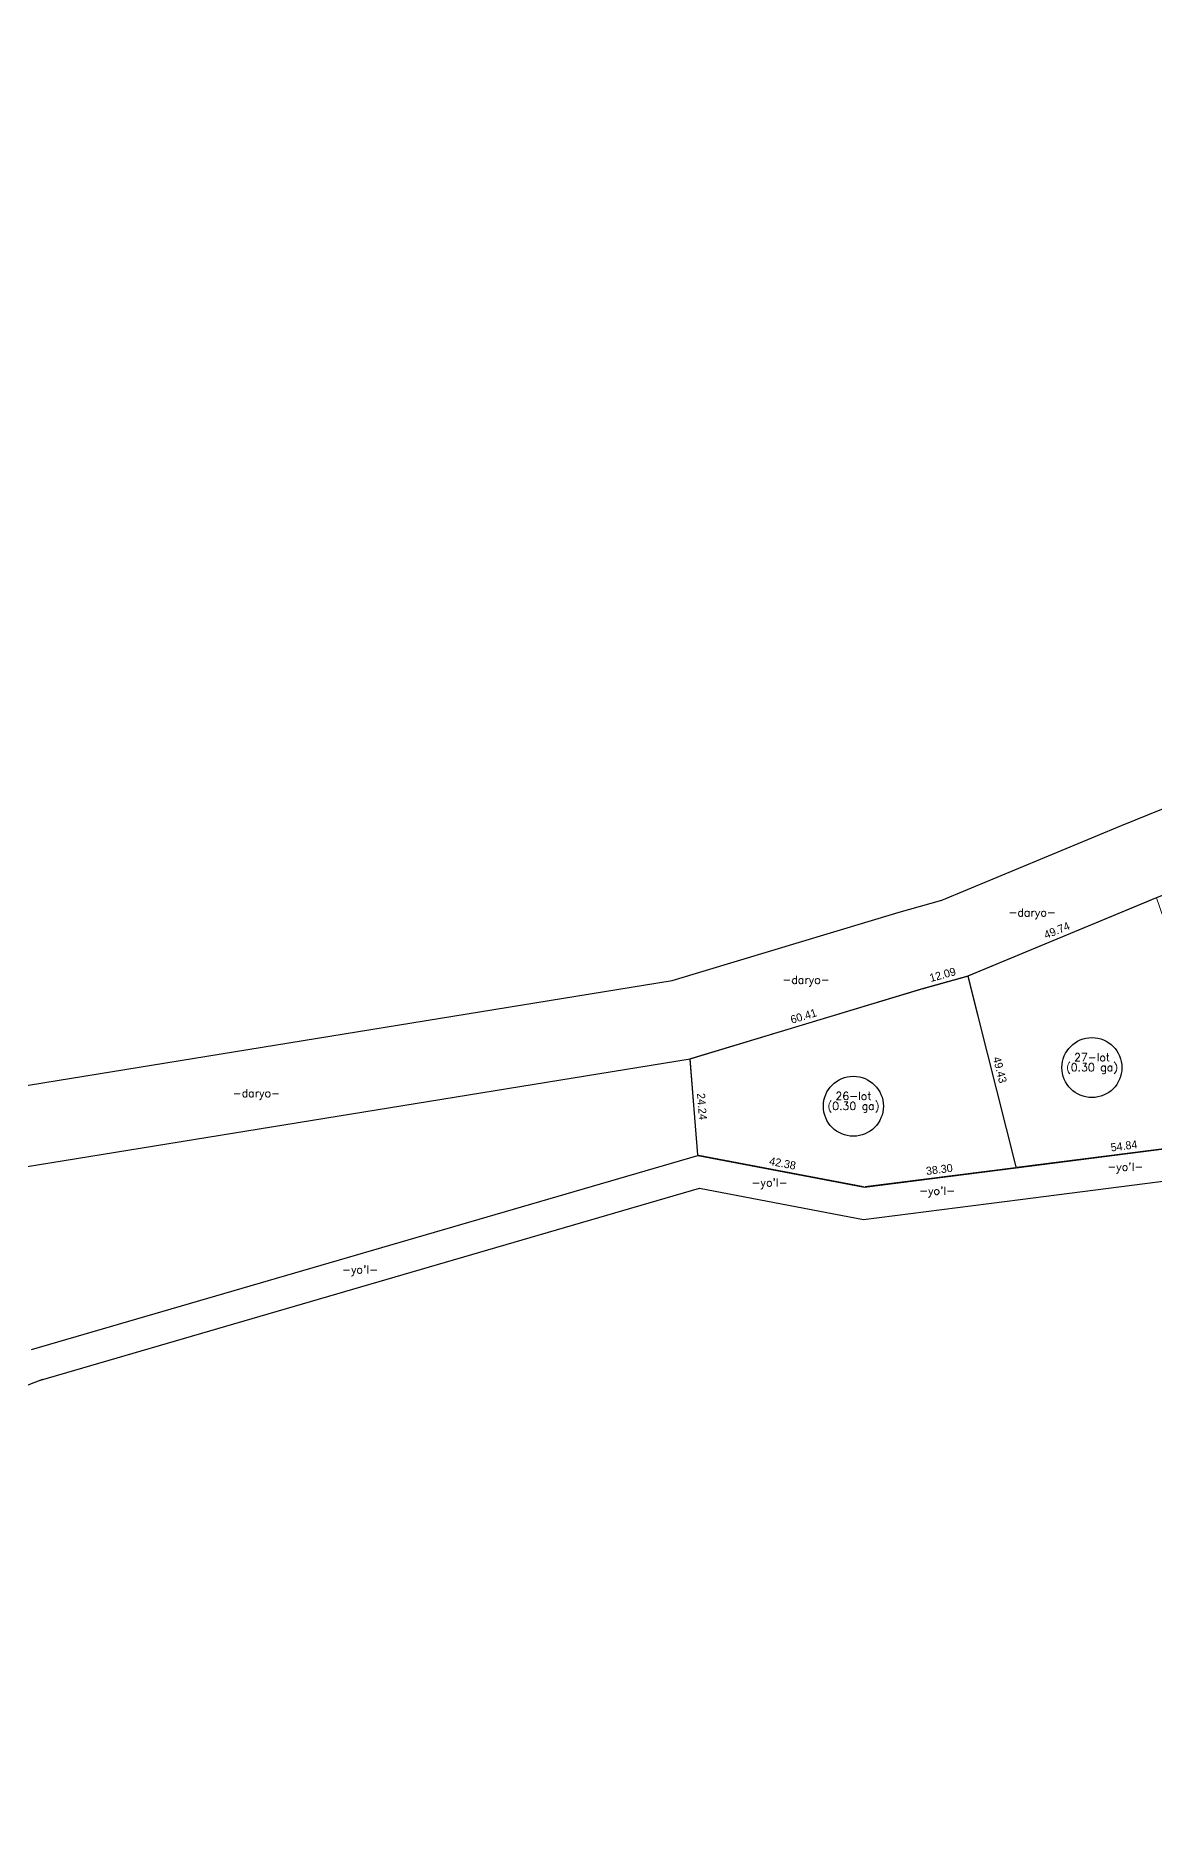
# Model space of a CAD drawing. Header units: inches. Extents: x 682214 to 685132, y 4523331 to 4524454.
# Drawn here: x 683675 to 683954.7, y 4523331 to 4523780.8 of the extents above; entities that cross this region are included whole.
import ezdxf

# ---------------------------------------------------------------- set-up
doc = ezdxf.new("R2010")
doc.units = ezdxf.units.IN
doc.header["$MEASUREMENT"] = 0
doc.header["$PDMODE"] = 33
doc.header["$PDSIZE"] = -3
doc.layers.add('AM_5', color=3, linetype='Continuous', lineweight=15)
doc.styles.add('ACANSTS', font='romans.shx')
doc.dimstyles.new('Standard$0', dxfattribs={"dimtxt": 2, "dimasz": 0.18, "dimexe": 0.18, "dimexo": 0.0625, "dimgap": 1, "dimtad": 1, "dimdec": 4, "dimzin": 0, "dimdsep": 46, "dimtxsty": 'Standard', "dimcen": 0, "dimse1": 1, "dimse2": 1, "dimclrd": 1, "dimclre": 1, "dimclrt": 5, "dimadec": 0, "dimazin": 0, "dimtfac": 1, "dimtdec": 4, "dimtofl": 0, "dimtmove": 0, "dimatfit": 3, "dimfxl": 1, "dimtfillclr": 256, "dimtolj": 1, "dimtzin": 0, "dimarcsym": 2})

# ---------------------------------------------------------------- blocks, each defined once
blk = doc.blocks.new('*D116')
at = {"layer": 'AM_5', "color": 1, "lineweight": -2, "transparency": 16777216}
blk.add_line((683840.57, 4523501.1), (683838.68, 4523524.91), dxfattribs=at)
at = {"layer": 'AM_5', "color": 1, "transparency": 16777216}
for points in [[(683838.71, 4523524.91), (683838.65, 4523524.9), (683838.67, 4523525.09)], [(683840.6, 4523501.1), (683840.54, 4523501.1), (683840.58, 4523500.92)]]:
    blk.add_solid(points, dxfattribs=at)
at = {"layer": 'Defpoints', "color": 0, "transparency": 16777216}
for p in [(683838.67, 4523525.09), (683838.67, 4523525.09), (683840.58, 4523500.92)]:
    blk.add_point(p, dxfattribs=at)
at = {"layer": 'AM_5', "color": 5, "transparency": 16777216, "insert": (683841.62, 4523513.16), "char_height": 2, "attachment_point": 5, "rotation": 274.5242}
blk.add_mtext('\\A1;24.24', dxfattribs=at)
blk = doc.blocks.new('*D117')
at = {"layer": 'AM_5', "color": 1, "lineweight": -2, "transparency": 16777216}
blk.add_line((683838.84, 4523525.14), (683896.33, 4523542.5), dxfattribs=at)
at = {"layer": 'AM_5', "color": 1, "transparency": 16777216}
for points in [[(683896.32, 4523542.53), (683896.34, 4523542.47), (683896.5, 4523542.55)], [(683838.83, 4523525.17), (683838.85, 4523525.11), (683838.67, 4523525.09)]]:
    blk.add_solid(points, dxfattribs=at)
at = {"layer": 'Defpoints', "color": 0, "transparency": 16777216}
for p in [(683896.5, 4523542.55), (683896.5, 4523542.55), (683838.67, 4523525.09)]:
    blk.add_point(p, dxfattribs=at)
at = {"layer": 'AM_5', "color": 5, "transparency": 16777216, "insert": (683867.01, 4523535.73), "char_height": 2, "attachment_point": 5, "rotation": 16.8051}
blk.add_mtext('\\A1;60.41', dxfattribs=at)
blk = doc.blocks.new('*D118')
at = {"layer": 'AM_5', "color": 1, "lineweight": -2, "transparency": 16777216}
blk.add_line((683896.68, 4523542.6), (683907.97, 4523545.74), dxfattribs=at)
at = {"layer": 'AM_5', "color": 1, "transparency": 16777216}
for points in [[(683907.96, 4523545.77), (683907.98, 4523545.72), (683908.15, 4523545.79)], [(683896.67, 4523542.63), (683896.68, 4523542.57), (683896.5, 4523542.55)]]:
    blk.add_solid(points, dxfattribs=at)
at = {"layer": 'Defpoints', "color": 0, "transparency": 16777216}
for p in [(683908.15, 4523545.79), (683908.15, 4523545.79), (683896.5, 4523542.55)]:
    blk.add_point(p, dxfattribs=at)
at = {"layer": 'AM_5', "color": 5, "transparency": 16777216, "insert": (683901.79, 4523546.1), "char_height": 2, "attachment_point": 5, "rotation": 15.5471}
blk.add_mtext('\\A1;12.09', dxfattribs=at)
blk = doc.blocks.new('*D119')
at = {"layer": 'AM_5', "color": 1, "lineweight": -2, "transparency": 16777216}
blk.add_line((683920.16, 4523498.03), (683908.19, 4523545.62), dxfattribs=at)
at = {"layer": 'AM_5', "color": 1, "transparency": 16777216}
for points in [[(683908.22, 4523545.62), (683908.16, 4523545.61), (683908.15, 4523545.79)], [(683920.19, 4523498.04), (683920.13, 4523498.03), (683920.21, 4523497.86)]]:
    blk.add_solid(points, dxfattribs=at)
at = {"layer": 'Defpoints', "color": 0, "transparency": 16777216}
for p in [(683908.15, 4523545.79), (683908.15, 4523545.79), (683920.21, 4523497.86)]:
    blk.add_point(p, dxfattribs=at)
at = {"layer": 'AM_5', "color": 5, "transparency": 16777216, "insert": (683916.11, 4523522.31), "char_height": 2, "attachment_point": 5, "rotation": 284.1228}
blk.add_mtext('\\A1;49.43', dxfattribs=at)
blk = doc.blocks.new('*D120')
at = {"layer": 'AM_5', "color": 1, "lineweight": -2, "transparency": 16777216}
blk.add_line((683882.04, 4523493.05), (683840.76, 4523500.89), dxfattribs=at)
at = {"layer": 'AM_5', "color": 1, "transparency": 16777216}
for points in [[(683840.76, 4523500.92), (683840.75, 4523500.86), (683840.58, 4523500.92)], [(683882.04, 4523493.08), (683882.03, 4523493.02), (683882.22, 4523493.02)]]:
    blk.add_solid(points, dxfattribs=at)
at = {"layer": 'Defpoints', "color": 0, "transparency": 16777216}
for p in [(683840.58, 4523500.92), (683840.58, 4523500.92), (683882.22, 4523493.02)]:
    blk.add_point(p, dxfattribs=at)
at = {"layer": 'AM_5', "color": 5, "transparency": 16777216, "insert": (683861.77, 4523498.94), "char_height": 2, "attachment_point": 5, "rotation": 349.2517}
blk.add_mtext('\\A1;42.38', dxfattribs=at)
blk = doc.blocks.new('*D121')
at = {"layer": 'AM_5', "color": 1, "lineweight": -2, "transparency": 16777216}
blk.add_line((683920.03, 4523497.82), (683882.39, 4523493.04), dxfattribs=at)
at = {"layer": 'AM_5', "color": 1, "transparency": 16777216}
for points in [[(683920.03, 4523497.85), (683920.03, 4523497.79), (683920.21, 4523497.85)], [(683882.39, 4523493.07), (683882.4, 4523493.01), (683882.22, 4523493.02)]]:
    blk.add_solid(points, dxfattribs=at)
at = {"layer": 'Defpoints', "color": 0, "transparency": 16777216}
for p in [(683920.21, 4523497.85), (683882.22, 4523493.02), (683882.22, 4523493.02)]:
    blk.add_point(p, dxfattribs=at)
at = {"layer": 'AM_5', "color": 5, "transparency": 16777216, "insert": (683900.96, 4523497.42), "char_height": 2, "attachment_point": 5, "rotation": 7.2407}
blk.add_mtext('\\A1;38.30', dxfattribs=at)
blk = doc.blocks.new('*D122')
at = {"layer": 'AM_5', "color": 1, "lineweight": -2, "transparency": 16777216}
blk.add_line((683974.43, 4523504.76), (683920.39, 4523497.87), dxfattribs=at)
at = {"layer": 'AM_5', "color": 1, "transparency": 16777216}
for points in [[(683974.42, 4523504.79), (683974.43, 4523504.73), (683974.61, 4523504.78)], [(683920.38, 4523497.9), (683920.39, 4523497.84), (683920.21, 4523497.85)]]:
    blk.add_solid(points, dxfattribs=at)
at = {"layer": 'Defpoints', "color": 0, "transparency": 16777216}
for p in [(683974.61, 4523504.79), (683920.21, 4523497.86), (683920.21, 4523497.85)]:
    blk.add_point(p, dxfattribs=at)
at = {"layer": 'AM_5', "color": 5, "transparency": 16777216, "insert": (683947.15, 4523503.3), "char_height": 2, "attachment_point": 5, "rotation": 7.2639}
blk.add_mtext('\\A1;54.84', dxfattribs=at)
blk = doc.blocks.new('*D123')
at = {"layer": 'AM_5', "color": 1, "lineweight": -2, "transparency": 16777216}
blk.add_line((683908.31, 4523545.86), (683953.91, 4523564.8), dxfattribs=at)
at = {"layer": 'AM_5', "color": 1, "transparency": 16777216}
for points in [[(683953.9, 4523564.83), (683953.93, 4523564.77), (683954.08, 4523564.87)], [(683908.3, 4523545.89), (683908.32, 4523545.83), (683908.15, 4523545.79)]]:
    blk.add_solid(points, dxfattribs=at)
at = {"layer": 'Defpoints', "color": 0, "transparency": 16777216}
for p in [(683954.08, 4523564.87), (683954.08, 4523564.87), (683908.15, 4523545.79)]:
    blk.add_point(p, dxfattribs=at)
at = {"layer": 'AM_5', "color": 5, "transparency": 16777216, "insert": (683930.35, 4523557.18), "char_height": 2, "attachment_point": 5, "rotation": 22.5556}
blk.add_mtext('\\A1;49.74', dxfattribs=at)

msp = doc.modelspace()

# ---------------------------------------------------------------- linework, layer by layer
at = {"color": 4}
for points in [[(683645.902, 4523514.053), (683834.155, 4523544.616), (683890.93, 4523561.762), (683901.605, 4523564.732), (683946.493, 4523583.376), (683986.885, 4523599.727), (684026.458, 4523617.535), (684080.269, 4523633.062), (684085.569, 4523634.954), (684115.826, 4523646.777), (684146.946, 4523658.222), (684177.722, 4523671.964), (684207.239, 4523684.904), (684247.7, 4523700.537), (684278.217, 4523711.836), (684308.376, 4523724.795), (684338.279, 4523733.919), (684384.156, 4523749.998), (684423.066, 4523760.395), (684437.034, 4523774.458), (684472.719, 4523780.767)], [(683649.143, 4523494.317), (683838.669, 4523525.087), (683896.502, 4523542.553), (683908.145, 4523545.792), (683954.081, 4523564.872), (683994.743, 4523581.332), (684033.369, 4523598.714), (684086.41, 4523614.018), (684092.573, 4523616.218), (684122.918, 4523628.076), (684154.483, 4523639.684), (684185.815, 4523653.674), (684214.862, 4523666.409), (684254.777, 4523681.83), (684285.642, 4523693.258), (684315.263, 4523705.986), (684344.507, 4523714.91), (684390.054, 4523730.873), (684433.448, 4523742.468), (684446.757, 4523755.867), (684470.639, 4523760.089)]]:
    msp.add_lwpolyline(points, dxfattribs=at)
at = {"color": 2}
for points in [[(683673.93, 4523452.421), (683840.581, 4523500.923), (683882.216, 4523493.019), (683920.209, 4523497.846), (683976.027, 4523504.973), (684020.323, 4523510.086), (684063.517, 4523511.895), (684121.179, 4523535.539)], [(683676.166, 4523444.739), (683840.974, 4523492.705), (683881.968, 4523484.924), (683921.217, 4523489.91), (683977.04, 4523497.038), (684020.768, 4523502.609), (684065.209, 4523503.942), (684124.214, 4523528.138)], [(683099.804, 4523428.444), (683140.036, 4523410.422), (683184.244, 4523396.681), (683220.539, 4523385.387), (683278.646, 4523365.8), (683317.141, 4523351.633), (683350.121, 4523342.123), (683384.546, 4523331.035), (683424.082, 4523341.28), (683456.11, 4523354.107), (683495.394, 4523370.955), (683525.74, 4523381.773), (683561.824, 4523397.047), (683600.91, 4523413.573), (683637.557, 4523429.891), (683676.797, 4523444.952)]]:
    msp.add_lwpolyline(points, dxfattribs=at)
for centre in [(683939.132, 4523522.878), (683879.467, 4523513.215)]:
    msp.add_circle(centre, 7.5)
at = {"layer": 'AM_5', "color": 1}
for points in [[(683954.081, 4523564.872), (683955.241, 4523565.354), (683976.027, 4523504.973), (683974.606, 4523504.792), (683920.206, 4523497.858), (683908.145, 4523545.792)], [(683838.669, 4523525.087), (683896.502, 4523542.553), (683908.145, 4523545.792), (683920.208, 4523497.846), (683882.216, 4523493.019), (683840.581, 4523500.923)]]:
    msp.add_lwpolyline(points, close=True, dxfattribs=at)

# ---------------------------------------------------------------- texts
at = {"char_height": 2, "attachment_point": 1, "style": 'ACANSTS'}
for s, insert in [('-daryo-', (683918.26, 4523562.67)), ('-daryo-', (683861.717, 4523545.839)), ('-daryo-', (683724.256, 4523517.5)), ("-yo'l-", (683942.984, 4523499.092)), ("-yo'l-", (683854.02, 4523495.155)), ("-yo'l-", (683895.915, 4523493.105)), ("-yo'l-", (683751.606, 4523473.41))]:
    msp.add_mtext_dynamic_manual_height_columns(s, width=4.27645, gutter_width=1, heights=[0.484], dxfattribs=dict(at, insert=insert))
at = {"char_height": 2, "attachment_point": 2, "line_spacing_factor": 0.75, "style": 'ACANSTS'}
for s, insert in [('\\pxqc;27-lot\\P(0.30 ga)', (683939.15, 4523526.448)), ('\\pxqc;26-lot\\P(0.30 ga)', (683879.485, 4523516.784))]:
    msp.add_mtext_dynamic_manual_height_columns(s, width=14.969, gutter_width=1, heights=[9.541], dxfattribs=dict(at, insert=insert))

# ---------------------------------------------------------------- dimensions: what is measured, and where the dimension line sits
at = {"layer": 'AM_5'}
for p1, p2, distance, picture, middle in [((683908.145, 4523545.792), (683954.081, 4523564.872), 0, '*D123', (683930.346, 4523557.179)), ((683896.502, 4523542.553), (683908.145, 4523545.792), 0, '*D118', (683901.788, 4523546.099)), ((683920.206, 4523497.858), (683908.145, 4523545.792), 0, '*D119', (683916.115, 4523522.313)), ((683838.669, 4523525.087), (683896.502, 4523542.553), 0, '*D117', (683867.007, 4523535.734)), ((683840.581, 4523500.923), (683838.669, 4523525.087), 0, '*D116', (683841.619, 4523513.162)), ((683974.606, 4523504.792), (683920.206, 4523497.858), 0.01, '*D122', (683947.154, 4523503.299)), ((683882.216, 4523493.019), (683840.581, 4523500.923), 0, '*D120', (683861.771, 4523498.936)), ((683920.208, 4523497.846), (683882.216, 4523493.019), 0, '*D121', (683900.96, 4523497.417))]:
    dim = msp.add_aligned_dim(p1=p1, p2=p2, distance=distance, dimstyle='Standard$0', override={"dimdec": 2}, dxfattribs=at)
    dim.commit()
    dim.dimension.update_dxf_attribs({"geometry": picture, "text_midpoint": middle})

doc.saveas('drawing.dxf')
